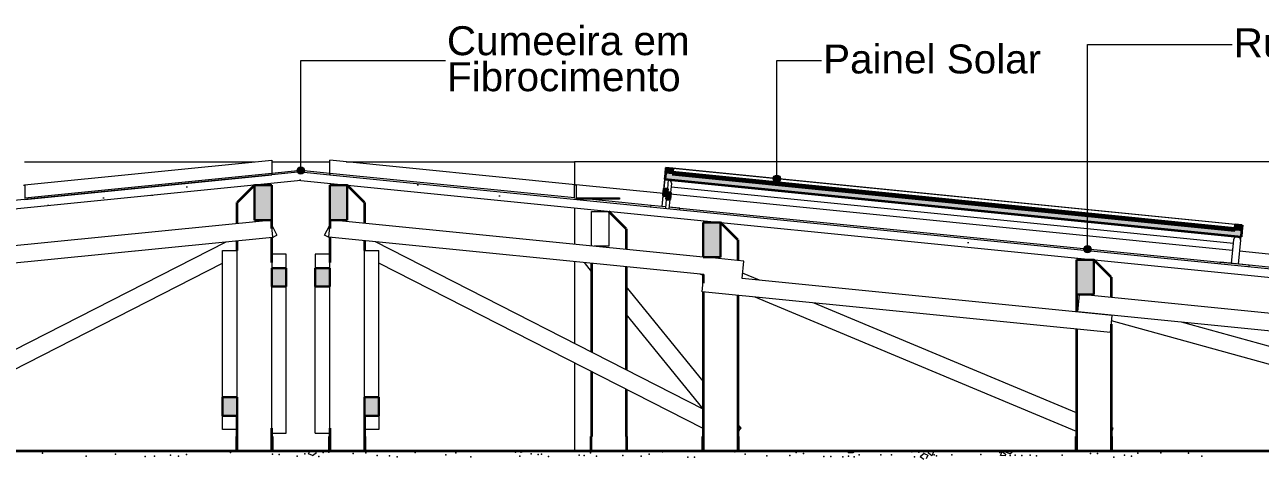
# Model space of a CAD drawing. Header units: metres. Extents: x -77 to 97, y 0 to 6.
# Drawn here: x 39.14 to 43.408, y 3.471 to 4.966 of the extents above; entities that cross this region are included whole.
import ezdxf

# ---------------------------------------------------------------- set-up
doc = ezdxf.new("R2010")
doc.units = ezdxf.units.M
doc.header["$MEASUREMENT"] = 0
doc.linetypes.add('broken', pattern=[2.46944, 1.41111, -1.05833])
for name, color, linetype in [('COTAS CORTE', 7, 'Continuous'), ('LAJES.EST', 7, 'Continuous'), ('NOTAS-LAYOUT.EXEC', 7, 'Continuous'), ('S-BEAM-____-OTLN.IFC Model', 7, 'Continuous')]:
    doc.layers.add(name, color=color, linetype=linetype)
for name, color, linetype, lineweight, true_color in [('COTAS CORTE_Caneta_No__25', 7, 'Continuous', 13, 0x982312), ('ESTRUTURA-COB.EST_Caneta_No__16', 7, 'Continuous', 0, 0xc9c9c9), ('ESTRUTURA-COB.EST_Caneta_No__254', 7, 'Continuous', 0, 0xd1c9ad), ('ESTRUTURA-COB.EST_Caneta_No__97', 7, 'Continuous', 5, 0x6b6b6b), ('PAREDE CONSTRUIR_Caneta_No__16', 7, 'Continuous', 0, 0xc9c9c9), ('S-BEAM-____-OTLN.IFC Model_Caneta_No__13', 7, 'Continuous', 0, 0xaaaaaa), ('S-BEAM-____-OTLN.IFC Model_Caneta_No__16', 7, 'Continuous', 0, 0xc9c9c9)]:
    doc.layers.add(name, color=color, linetype=linetype, lineweight=lineweight, true_color=true_color)
for name, color, linetype, lineweight in [('ESTRUTURA-COB.EST_Caneta_No__241', 7, 'Continuous', 13), ('ESTRUTURA-COB.EST_Caneta_No__98', 7, 'Continuous', 0), ('LAJES.EST_Caneta_No__1', 7, 'Continuous', 35), ('LAJES.EST_Caneta_No__241', 7, 'Continuous', 13), ('LAJES.EST_Caneta_No__96', 252, 'Continuous', 0), ('NOTAS-LAYOUT.EXEC_Caneta_No__241', 7, 'Continuous', 13), ('NOTAS-LAYOUT.EXEC_Caneta_No__5', 7, 'Continuous', 15), ('S-BEAM-____-OTLN.IFC Model_Caneta_No__1', 7, 'Continuous', 35), ('S-BEAM-____-OTLN.IFC Model_Caneta_No__2', 7, 'Continuous', 30)]:
    doc.layers.add(name, color=color, linetype=linetype, lineweight=lineweight)
doc.styles.add('ESTILO_GERADO_1', font='arial.ttf')
doc.dimstyles.new('ESTILO_GERADO__10', dxfattribs={"dimtxt": 0.1, "dimasz": 0.0475, "dimexe": 0.18, "dimexo": 0.624631, "dimgap": 0, "dimtad": 1, "dimzin": 0, "dimdsep": 46, "dimtxsty": 'ESTILO_GERADO_1', "dimblk": 'ARROWHEAD_11', "dimblk1": 'ARROWHEAD_11', "dimblk2": 'ARROWHEAD_11', "dimcen": 0.09, "dimclrd": 256, "dimclre": 256, "dimclrt": 256, "dimadec": 0, "dimazin": 0, "dimtfac": 1, "dimtdec": 4, "dimtmove": 0, "dimatfit": 3, "dimfxl": 0, "dimtolj": 1, "dimtzin": 0, "dimarcsym": 0})
pattern_1 = [(50, (77.5431, -0.208), (-0.546554, 0.0478173), [0.05715, -0.62865]), (355, (77.5431, -0.208), (-0.10573, 0.5731705), [0.04572, -0.502922]), (100.4514, (77.58866, -0.212), (0.440824, 0.525353), [0.04857, -0.534271]), (46.1842, (77.5431, -0.0556), (-0.813237, 0.126127), [0.085725, -0.942975]), (96.6356, (77.6109, -0.0661), (0.712212, 0.742278), [0.072855, -0.801407]), (351.1842, (77.5431, -0.0556), (0.712212, 0.742278), [0.06858, -0.75438]), (21, (77.6193, -0.0937), (-0.454843, 0.3067956), [0.05715, -0.62865]), (326, (77.6193, -0.0937), (0.185406, 0.552564), [0.04572, -0.50292]), (71.4514, (77.6572, -0.11926), (0.640249, 0.245768), [0.04857, -0.53427]), (37.5, (77.54311, -0.208), (0.0092658, 0.2536651), [0, -0.496824, 0, -0.51054, 0, -0.504825]), (7.5, (77.5431, -0.208), (0.200459, 0.3005417), [0, -0.291084, 0, -0.485394, 0, -0.192405]), (327.5, (77.37319, -0.208), (-0.4067718, 0.0171862), [0, -0.1905, 0, -0.59436, 0, -0.78867]), (317.5, (77.297, -0.208), (0.4443875, 0.0762795), [0, -0.24765, 0, -0.394716, 0, -0.56007])]

# ---------------------------------------------------------------- blocks, each defined once
blk = doc.blocks.new('*X90', base_point=(77.5431, -0.208))
at = {"layer": 'LAJES.EST_Caneta_No__241', "color": 7, "linetype": 'Continuous', "lineweight": 13}
for p, q in [((40.1204, 3.4836), (40.1245, 3.492)), ((40.1338, 3.4772), (40.1204, 3.4836)), ((40.1338, 3.4772), (40.1474, 3.4883)), ((40.1428, 3.492), (40.1474, 3.4883)), ((40.8539, 3.4883), (40.8493, 3.492)), ((40.8621, 3.4904), (40.8539, 3.4883)), ((40.8629, 3.492), (40.8621, 3.4904)), ((41.9855, 3.492), (41.9842, 3.4865)), ((42.0003, 3.4862), (41.9842, 3.4865)), ((42.005, 3.492), (42.0003, 3.4862)), ((42.2463, 3.4846), (42.2327, 3.4734)), ((42.2454, 3.4634), (42.2327, 3.4734)), ((42.2463, 3.4846), (42.2597, 3.4782)), ((42.2597, 3.4782), (42.2535, 3.4655)), ((42.2616, 3.4858), (42.2629, 3.4911)), ((42.2732, 3.4763), (42.2616, 3.4858)), ((42.2629, 3.4911), (42.2788, 3.4903)), ((42.2788, 3.4903), (42.2732, 3.4763)), ((42.5099, 3.4772), (42.5156, 3.4913)), ((42.5258, 3.4765), (42.5099, 3.4772)), ((42.5156, 3.4913), (42.5272, 3.4817)), ((42.5272, 3.4817), (42.5258, 3.4765)), ((42.529, 3.4893), (42.5303, 3.492)), ((42.5424, 3.483), (42.529, 3.4893)), ((42.5424, 3.483), (42.5535, 3.492))]:
    blk.add_line(p, q, dxfattribs=at)
for p in [(39.1477, 3.4911), (39.2017, 3.4855), (39.3523, 3.4754), (39.3904, 3.4914), (39.4532, 3.4823), (39.5561, 3.4735), (39.5882, 3.4756), (39.644, 3.4783), (39.6709, 3.4754), (39.6985, 3.4807), (39.8507, 3.4882), (39.9957, 3.4815), (40.0192, 3.4814), (40.0812, 3.4757), (40.1073, 3.4828), (40.1556, 3.4736), (40.1705, 3.4873), (40.1905, 3.4885), (40.2395, 3.4913), (40.2741, 3.4846), (40.3185, 3.4863), (40.3569, 3.4774), (40.3993, 3.4767), (40.4269, 3.473), (40.464, 3.4912), (40.4887, 3.4878), (40.53, 3.4913), (40.5949, 3.4803), (40.6293, 3.4868), (40.6802, 3.4724), (40.835, 3.4891), (40.8501, 3.4753), (40.8891, 3.4827), (40.9133, 3.4813), (40.9248, 3.4822), (40.9492, 3.4741), (41.0546, 3.4791), (41.0726, 3.4771), (41.0942, 3.4861), (41.1146, 3.4747), (41.2055, 3.4772), (41.2688, 3.4757), (41.2971, 3.4817), (41.343, 3.4903), (41.4299, 3.4714), (41.4537, 3.4715), (41.5931, 3.4899), (41.6288, 3.4821), (41.7036, 3.4761), (41.7828, 3.4775), (41.805, 3.4879), (41.8293, 3.4841), (41.8655, 3.4917), (41.9004, 3.4736), (41.9246, 3.4738), (41.9651, 3.4734), (41.9847, 3.4753), (42.0051, 3.4734), (42.0226, 3.4803), (42.0973, 3.4793), (42.1332, 3.4802), (42.2044, 3.49), (42.2134, 3.4724), (42.2276, 3.4893), (42.2452, 3.4906), (42.2807, 3.4803), (42.2888, 3.4763), (42.3422, 3.4794), (42.4427, 3.481), (42.4999, 3.4912), (42.5081, 3.4873), (42.5435, 3.477), (42.5611, 3.4783), (42.5844, 3.4776), (42.6129, 3.4782), (42.6342, 3.476), (42.7235, 3.4782), (42.8216, 3.4847), (42.8458, 3.4848), (42.902, 3.4713), (42.9382, 3.4789), (42.9625, 3.4751), (42.9847, 3.4855), (43.0639, 3.4869), (43.1599, 3.4854), (43.2051, 3.4754)]:
    blk.add_point(p, dxfattribs=at)
blk = doc.blocks.new('*D107', base_point=(77.5431, -0.208))
at = {"layer": 'COTAS CORTE_Caneta_No__25', "linetype": 'Continuous', "lineweight": 13, "true_color": 0x982312}
for points in [[(45.0939, 3.492), (45.0949, 3.4872), (45.0976, 3.4832), (45.1016, 3.4805), (45.1064, 3.4795), (45.1112, 3.4805), (45.1153, 3.4832), (45.118, 3.4872), (45.1189, 3.492), (45.118, 3.4968), (45.1153, 3.5008), (45.1112, 3.5036), (45.1064, 3.5045), (45.1016, 3.5036), (45.0976, 3.5008), (45.0949, 3.4968)], [(45.0939, 3.342), (45.0949, 3.3372), (45.0976, 3.3332), (45.1016, 3.3305), (45.1064, 3.3295), (45.1112, 3.3305), (45.1153, 3.3332), (45.118, 3.3372), (45.1189, 3.342), (45.118, 3.3468), (45.1153, 3.3508), (45.1112, 3.3536), (45.1064, 3.3545), (45.1016, 3.3536), (45.0976, 3.3508), (45.0949, 3.3468)]]:
    blk.add_hatch(color=24, dxfattribs=at).paths.add_polyline_path(points)
at = {"layer": 'COTAS CORTE_Caneta_No__25', "color": 24, "linetype": 'Continuous', "lineweight": 13, "true_color": 0x982312}
for p, q in [((45.0939, 3.492), (44.4818, 3.492)), ((45.1064, 3.3545), (45.1064, 3.4795)), ((45.1533, 3.492), (45.1189, 3.492)), ((45.0939, 3.342), (44.4818, 3.342)), ((45.1533, 3.342), (45.1189, 3.342))]:
    blk.add_line(p, q, dxfattribs=at)
for centre in [(45.1064, 3.492), (45.1064, 3.342)]:
    blk.add_circle(centre, 0.0125, dxfattribs=at)
blk = doc.blocks.new('ARROWHEAD_11')
at = {"color": 0, "linetype": 'Continuous', "lineweight": 0}
blk.add_line((0, 0), (-1, 0), dxfattribs=at)
at = {"color": 0, "linetype": 'Continuous', "lineweight": 0, "const_width": 0.25, "flags": 128}
blk.add_lwpolyline([(-0.125, 0, 1), (0.125, 0, 1)], format="xyb", close=True, dxfattribs=at)
blk = doc.blocks.new('*D108', base_point=(77.5431, -0.208))
at = {"layer": 'COTAS CORTE_Caneta_No__25', "linetype": 'Continuous', "lineweight": 13, "true_color": 0x982312}
for points in [[(45.0939, 4.492), (45.0949, 4.4872), (45.0976, 4.4832), (45.1016, 4.4805), (45.1064, 4.4795), (45.1112, 4.4805), (45.1153, 4.4832), (45.118, 4.4872), (45.1189, 4.492), (45.118, 4.4968), (45.1153, 4.5008), (45.1112, 4.5036), (45.1064, 4.5045), (45.1016, 4.5036), (45.0976, 4.5008), (45.0949, 4.4968)], [(45.0939, 3.492), (45.0949, 3.4872), (45.0976, 3.4832), (45.1016, 3.4805), (45.1064, 3.4795), (45.1112, 3.4805), (45.1153, 3.4832), (45.118, 3.4872), (45.1189, 3.492), (45.118, 3.4968), (45.1153, 3.5008), (45.1112, 3.5036), (45.1064, 3.5045), (45.1016, 3.5036), (45.0976, 3.5008), (45.0949, 3.4968)]]:
    blk.add_hatch(color=24, dxfattribs=at).paths.add_polyline_path(points)
at = {"layer": 'COTAS CORTE_Caneta_No__25', "color": 24, "linetype": 'Continuous', "lineweight": 13, "true_color": 0x982312}
for p, q in [((45.0939, 4.492), (44.4818, 4.492)), ((45.1064, 4.5045), (45.1064, 4.517)), ((45.1533, 4.492), (45.1189, 4.492)), ((45.1064, 3.5045), (45.1064, 4.4795)), ((45.0939, 3.492), (44.4818, 3.492)), ((45.1533, 3.492), (45.1189, 3.492))]:
    blk.add_line(p, q, dxfattribs=at)
for centre in [(45.1064, 4.492), (45.1064, 3.492)]:
    blk.add_circle(centre, 0.0125, dxfattribs=at)
at = {"layer": 'COTAS CORTE_Caneta_No__25', "color": 24, "lineweight": 13, "true_color": 0x982312, "char_height": 0.1, "attachment_point": 7, "rotation": 90, "style": 'ESTILO_GERADO_1'}
for s, insert in [('\\A1;{\\pql;\\fArial|b0|i0|c0|p0;\\W1.000000;1,00}', (45.0864, 3.992)), ('\\A1;{\\pql;\\fArial|b0|i0|c0|p0;\\W1.000000;0,15}', (45.0864, 3.5045))]:
    blk.add_mtext(s, dxfattribs=dict(at, insert=insert))
blk = doc.blocks.new('Rótulo_33_3', base_point=(40.0932, 4.4625))
at = {"layer": 'NOTAS-LAYOUT.EXEC', "linetype": 'Continuous', "lineweight": 0, "true_color": 0x000000}
blk.add_hatch(color=18, dxfattribs=at).paths.add_polyline_path([(40.0807, 4.4625), (40.0816, 4.4577), (40.0843, 4.4536), (40.0884, 4.4509), (40.0932, 4.45), (40.098, 4.4509), (40.102, 4.4536), (40.1047, 4.4577), (40.1057, 4.4625), (40.1047, 4.4673), (40.102, 4.4713), (40.098, 4.474), (40.0932, 4.475), (40.0884, 4.474), (40.0843, 4.4713), (40.0816, 4.4673)])
at = {"layer": 'NOTAS-LAYOUT.EXEC_Caneta_No__241', "color": 7, "linetype": 'broken', "lineweight": 13}
for p, q in [((40.0932, 4.475), (40.0932, 4.8423)), ((40.0932, 4.8423), (40.5932, 4.8423))]:
    blk.add_line(p, q, dxfattribs=at)
at = {"layer": 'NOTAS-LAYOUT.EXEC_Caneta_No__5', "color": 7, "linetype": 'Continuous', "lineweight": 15}
blk.add_circle((40.0932, 4.4625), 0.0125, dxfattribs=at)
at = {"layer": 'NOTAS-LAYOUT.EXEC_Caneta_No__241', "color": 7, "lineweight": 13, "insert": (40.5982, 4.9609), "char_height": 0.1, "width": 1.5, "attachment_point": 1, "line_spacing_factor": 0.746701, "style": 'ESTILO_GERADO_1'}
blk.add_mtext('\\A1;{\\pql;\\pt0,241;\\fArial|b0|i0|c0|p0;\\W1.000000;Cumeeira em Fibrocimento\\fArial|b0|i0|c0|p0;\\W1.000000;\\A1{\\H.66x;\\S^  ;}\\fArial|b0|i0|c0|p0;\\W1.000000;\\fArial|b0|i0|c0|p0;\\W1.000000;\\A1{\\H.66x;\\S^  ;}\\fArial|b0|i0|c0|p0;\\W1.000000;\\fArial|b0|i0|c0|p0;\\W1.000000;\\fArial|b0|i0|c0|p0;\\W1.000000;\\fArial|b0|i0|c0|p0;\\W1.000000;\\fArial|b0|i0|c0|p0;\\W1.000000;\\fArial|b0|i0|c0|p0;\\W1.000000;\\fArial|b0|i0|c0|p0;\\W1.000000;\\A1{\\H.66x;\\S^  ;}\\fArial|b0|i0|c0|p0;\\W1.000000;\\fArial|b0|i0|c0|p0;\\W1.000000;\\A1{\\H.66x;\\S^  ;}\\fArial|b0|i0|c0|p0;\\W1.000000;\\fArial|b0|i0|c0|p0;\\W1.000000;\\fArial|b0|i0|c0|p0;\\W1.000000;\\fArial|b0|i0|c0|p0;\\W1.000000;\\fArial|b0|i0|c0|p0;\\W1.000000;\\fArial|b0|i0|c0|p0;\\W1.000000;\\fArial|b0|i0|c0|p0;\\W1.000000;\\A1{\\H.66x;\\S^  ;}\\fArial|b0|i0|c0|p0;\\W1.000000;\\fArial|b0|i0|c0|p0;\\W1.000000;\\A1{\\H.66x;\\S^  ;}\\fArial|b0|i0|c0|p0;\\W1.000000;\\fArial|b0|i0|c0|p0;\\W1.000000;\\fArial|b0|i0|c0|p0;\\W1.000000;\\fArial|b0|i0|c0|p0;\\W1.000000;\\fArial|b0|i0|c0|p0;\\W1.000000;\\fArial|b0|i0|c0|p0;\\W1.000000;\\fArial|b0|i0|c0|p0;\\W1.000000;\\A1{\\H.66x;\\S^  ;}\\fArial|b0|i0|c0|p0;\\W1.000000;\\fArial|b0|i0|c0|p0;\\W1.000000;\\A1{\\H.66x;\\S^  ;}\\fArial|b0|i0|c0|p0;\\W1.000000;\\fArial|b0|i0|c0|p0;\\W1.000000;\\fArial|b0|i0|c0|p0;\\W1.000000;\\fArial|b0|i0|c0|p0;\\W1.000000;\\fArial|b0|i0|c0|p0;\\W1.000000;\\fArial|b0|i0|c0|p0;\\W1.000000;\\fArial|b0|i0|c0|p0;\\W1.000000;\\A1{\\H.66x;\\S^  ;}\\fArial|b0|i0|c0|p0;\\W1.000000;\\fArial|b0|i0|c0|p0;\\W1.000000;\\A1{\\H.66x;\\S^  ;}\\fArial|b0|i0|c0|p0;\\W1.000000;\\fArial|b0|i0|c0|p0;\\W1.000000;\\fArial|b0|i0|c0|p0;\\W1.000000;\\fArial|b0|i0|c0|p0;\\W1.000000;\\fArial|b0|i0|c0|p0;\\W1.000000;\\fArial|b0|i0|c0|p0;\\W1.000000;\\fArial|b0|i0|c0|p0;\\W1.000000;\\A1{\\H.66x;\\S^  ;}\\fArial|b0|i0|c0|p0;\\W1.000000;}', dxfattribs=at)
blk = doc.blocks.new('Rótulo_35_3', base_point=(42.8107, 4.1907))
at = {"layer": 'NOTAS-LAYOUT.EXEC', "linetype": 'Continuous', "lineweight": 0, "true_color": 0x000000}
blk.add_hatch(color=18, dxfattribs=at).paths.add_polyline_path([(42.7982, 4.1907), (42.7992, 4.1859), (42.8019, 4.1819), (42.8059, 4.1792), (42.8107, 4.1782), (42.8155, 4.1792), (42.8196, 4.1819), (42.8223, 4.1859), (42.8232, 4.1907), (42.8223, 4.1955), (42.8196, 4.1996), (42.8155, 4.2023), (42.8107, 4.2032), (42.8059, 4.2023), (42.8019, 4.1996), (42.7992, 4.1955)])
at = {"layer": 'NOTAS-LAYOUT.EXEC_Caneta_No__241', "color": 7, "linetype": 'broken', "lineweight": 13}
for p, q in [((42.8107, 4.2032), (42.8107, 4.8978)), ((42.8107, 4.8978), (43.3107, 4.8978))]:
    blk.add_line(p, q, dxfattribs=at)
at = {"layer": 'NOTAS-LAYOUT.EXEC_Caneta_No__5', "color": 7, "linetype": 'Continuous', "lineweight": 15}
blk.add_circle((42.8107, 4.1907), 0.0125, dxfattribs=at)
at = {"layer": 'NOTAS-LAYOUT.EXEC_Caneta_No__241', "color": 7, "lineweight": 13, "insert": (43.3157, 4.9536), "char_height": 0.1, "attachment_point": 1, "style": 'ESTILO_GERADO_1'}
blk.add_mtext('\\A1;{\\pql;\\pt0,241;\\fArial|b0|i0|c0|p0;\\W1.000000;Rufo \\fArial|b0|i0|c0|p0;\\W1.000000;\\A1{\\H.66x;\\S^  ;}\\fArial|b0|i0|c0|p0;\\W1.000000;\\fArial|b0|i0|c0|p0;\\W1.000000;\\A1{\\H.66x;\\S^  ;}\\fArial|b0|i0|c0|p0;\\W1.000000;\\fArial|b0|i0|c0|p0;\\W1.000000;\\fArial|b0|i0|c0|p0;\\W1.000000;\\fArial|b0|i0|c0|p0;\\W1.000000;\\fArial|b0|i0|c0|p0;\\W1.000000;\\fArial|b0|i0|c0|p0;\\W1.000000;\\fArial|b0|i0|c0|p0;\\W1.000000;\\A1{\\H.66x;\\S^  ;}\\fArial|b0|i0|c0|p0;\\W1.000000;\\fArial|b0|i0|c0|p0;\\W1.000000;\\A1{\\H.66x;\\S^  ;}\\fArial|b0|i0|c0|p0;\\W1.000000;\\fArial|b0|i0|c0|p0;\\W1.000000;\\fArial|b0|i0|c0|p0;\\W1.000000;\\fArial|b0|i0|c0|p0;\\W1.000000;\\fArial|b0|i0|c0|p0;\\W1.000000;\\fArial|b0|i0|c0|p0;\\W1.000000;\\fArial|b0|i0|c0|p0;\\W1.000000;\\A1{\\H.66x;\\S^  ;}\\fArial|b0|i0|c0|p0;\\W1.000000;\\fArial|b0|i0|c0|p0;\\W1.000000;\\A1{\\H.66x;\\S^  ;}\\fArial|b0|i0|c0|p0;\\W1.000000;\\fArial|b0|i0|c0|p0;\\W1.000000;\\fArial|b0|i0|c0|p0;\\W1.000000;\\fArial|b0|i0|c0|p0;\\W1.000000;\\fArial|b0|i0|c0|p0;\\W1.000000;\\fArial|b0|i0|c0|p0;\\W1.000000;\\fArial|b0|i0|c0|p0;\\W1.000000;\\A1{\\H.66x;\\S^  ;}\\fArial|b0|i0|c0|p0;\\W1.000000;\\fArial|b0|i0|c0|p0;\\W1.000000;\\A1{\\H.66x;\\S^  ;}\\fArial|b0|i0|c0|p0;\\W1.000000;\\fArial|b0|i0|c0|p0;\\W1.000000;\\fArial|b0|i0|c0|p0;\\W1.000000;\\fArial|b0|i0|c0|p0;\\W1.000000;\\fArial|b0|i0|c0|p0;\\W1.000000;\\fArial|b0|i0|c0|p0;\\W1.000000;\\fArial|b0|i0|c0|p0;\\W1.000000;\\A1{\\H.66x;\\S^  ;}\\fArial|b0|i0|c0|p0;\\W1.000000;\\fArial|b0|i0|c0|p0;\\W1.000000;\\A1{\\H.66x;\\S^  ;}\\fArial|b0|i0|c0|p0;\\W1.000000;\\fArial|b0|i0|c0|p0;\\W1.000000;\\fArial|b0|i0|c0|p0;\\W1.000000;\\fArial|b0|i0|c0|p0;\\W1.000000;\\fArial|b0|i0|c0|p0;\\W1.000000;\\fArial|b0|i0|c0|p0;\\W1.000000;\\fArial|b0|i0|c0|p0;\\W1.000000;\\A1{\\H.66x;\\S^  ;}\\fArial|b0|i0|c0|p0;\\W1.000000;}', dxfattribs=at)
blk = doc.blocks.new('Rótulo_36_3', base_point=(41.7375, 4.434))
at = {"layer": 'NOTAS-LAYOUT.EXEC', "linetype": 'Continuous', "lineweight": 0, "true_color": 0x000000}
blk.add_hatch(color=18, dxfattribs=at).paths.add_polyline_path([(41.725, 4.434), (41.7259, 4.4293), (41.7287, 4.4252), (41.7327, 4.4225), (41.7375, 4.4215), (41.7423, 4.4225), (41.7463, 4.4252), (41.749, 4.4293), (41.75, 4.434), (41.749, 4.4388), (41.7463, 4.4429), (41.7423, 4.4456), (41.7375, 4.4465), (41.7327, 4.4456), (41.7287, 4.4429), (41.7259, 4.4388)])
at = {"layer": 'NOTAS-LAYOUT.EXEC_Caneta_No__241', "color": 7, "linetype": 'broken', "lineweight": 13}
for p, q in [((41.7375, 4.4465), (41.7375, 4.842)), ((41.7375, 4.842), (41.8925, 4.842))]:
    blk.add_line(p, q, dxfattribs=at)
at = {"layer": 'NOTAS-LAYOUT.EXEC_Caneta_No__5', "color": 7, "linetype": 'Continuous', "lineweight": 15}
blk.add_circle((41.7375, 4.434), 0.0125, dxfattribs=at)
at = {"layer": 'NOTAS-LAYOUT.EXEC_Caneta_No__241', "color": 7, "lineweight": 13, "insert": (41.8975, 4.8978), "char_height": 0.1, "attachment_point": 1, "style": 'ESTILO_GERADO_1'}
blk.add_mtext('\\A1;{\\pql;\\pt0,241;\\fArial|b0|i0|c0|p0;\\W1.000000;Painel Solar\\fArial|b0|i0|c0|p0;\\W1.000000;\\A1{\\H.66x;\\S^  ;}\\fArial|b0|i0|c0|p0;\\W1.000000;\\fArial|b0|i0|c0|p0;\\W1.000000;\\A1{\\H.66x;\\S^  ;}\\fArial|b0|i0|c0|p0;\\W1.000000;\\fArial|b0|i0|c0|p0;\\W1.000000;\\fArial|b0|i0|c0|p0;\\W1.000000;\\fArial|b0|i0|c0|p0;\\W1.000000;\\fArial|b0|i0|c0|p0;\\W1.000000;\\fArial|b0|i0|c0|p0;\\W1.000000;\\fArial|b0|i0|c0|p0;\\W1.000000;\\A1{\\H.66x;\\S^  ;}\\fArial|b0|i0|c0|p0;\\W1.000000;\\fArial|b0|i0|c0|p0;\\W1.000000;\\A1{\\H.66x;\\S^  ;}\\fArial|b0|i0|c0|p0;\\W1.000000;\\fArial|b0|i0|c0|p0;\\W1.000000;\\fArial|b0|i0|c0|p0;\\W1.000000;\\fArial|b0|i0|c0|p0;\\W1.000000;\\fArial|b0|i0|c0|p0;\\W1.000000;\\fArial|b0|i0|c0|p0;\\W1.000000;\\fArial|b0|i0|c0|p0;\\W1.000000;\\A1{\\H.66x;\\S^  ;}\\fArial|b0|i0|c0|p0;\\W1.000000;\\fArial|b0|i0|c0|p0;\\W1.000000;\\A1{\\H.66x;\\S^  ;}\\fArial|b0|i0|c0|p0;\\W1.000000;\\fArial|b0|i0|c0|p0;\\W1.000000;\\fArial|b0|i0|c0|p0;\\W1.000000;\\fArial|b0|i0|c0|p0;\\W1.000000;\\fArial|b0|i0|c0|p0;\\W1.000000;\\fArial|b0|i0|c0|p0;\\W1.000000;\\fArial|b0|i0|c0|p0;\\W1.000000;\\A1{\\H.66x;\\S^  ;}\\fArial|b0|i0|c0|p0;\\W1.000000;\\fArial|b0|i0|c0|p0;\\W1.000000;\\A1{\\H.66x;\\S^  ;}\\fArial|b0|i0|c0|p0;\\W1.000000;\\fArial|b0|i0|c0|p0;\\W1.000000;\\fArial|b0|i0|c0|p0;\\W1.000000;\\fArial|b0|i0|c0|p0;\\W1.000000;\\fArial|b0|i0|c0|p0;\\W1.000000;\\fArial|b0|i0|c0|p0;\\W1.000000;\\fArial|b0|i0|c0|p0;\\W1.000000;\\A1{\\H.66x;\\S^  ;}\\fArial|b0|i0|c0|p0;\\W1.000000;\\fArial|b0|i0|c0|p0;\\W1.000000;\\A1{\\H.66x;\\S^  ;}\\fArial|b0|i0|c0|p0;\\W1.000000;\\fArial|b0|i0|c0|p0;\\W1.000000;\\fArial|b0|i0|c0|p0;\\W1.000000;\\fArial|b0|i0|c0|p0;\\W1.000000;\\fArial|b0|i0|c0|p0;\\W1.000000;\\fArial|b0|i0|c0|p0;\\W1.000000;\\fArial|b0|i0|c0|p0;\\W1.000000;\\A1{\\H.66x;\\S^  ;}\\fArial|b0|i0|c0|p0;\\W1.000000;}', dxfattribs=at)

msp = doc.modelspace()

# ---------------------------------------------------------------- hatches: boundary and pattern name
at = {"layer": 'ESTRUTURA-COB.EST_Caneta_No__254', "linetype": 'Continuous', "lineweight": 0, "true_color": 0xd1c9ad}
h = msp.add_hatch(dxfattribs=at)
h.set_pattern_fill('Haie_OD_0003', color=9, style=0, pattern_type=2)
h.set_pattern_definition([(45, (77.54311, 0.292), (-0.159099, 0.159099), [0, -0.15, 0, -0.225]), (110, (78.04311, 0.292), (0.2114308, 0.0769545), [0, -0.11, 0, -0.19])])
h.paths.add_polyline_path([(39.9932, 4.4525), (39.9932, 4.4475), (40.0932, 4.4575), (40.1932, 4.4475), (40.1932, 4.4525), (40.0932, 4.4625)])
at = {"layer": 'ESTRUTURA-COB.EST_Caneta_No__97', "linetype": 'Continuous', "lineweight": 5, "true_color": 0x6b6b6b}
h = msp.add_hatch(dxfattribs=at)
h.set_pattern_fill('AR_CONC_0003', color=251, style=0, pattern_type=2)
h.set_pattern_definition(pattern_1)
h.paths.add_polyline_path([(35.7429, 4.0224), (35.7429, 3.9923), (40.0932, 4.4273), (40.0932, 4.4575)])
h = msp.add_hatch(dxfattribs=at)
h.set_pattern_fill('AR_CONC_0003', color=251, style=0, pattern_type=2)
h.set_pattern_definition(pattern_1)
h.paths.add_polyline_path([(40.0932, 4.4273), (44.4434, 3.9923), (44.4434, 4.0224), (40.0932, 4.4575)])
at = {"layer": 'LAJES.EST', "linetype": 'Continuous', "lineweight": 0, "true_color": 0x000000}
for points in [[(41.3528, 4.4521), (41.3508, 4.4322), (43.3409, 4.2332), (43.3429, 4.2531)], [(41.3528, 4.4521), (41.3767, 4.4497), (41.3786, 4.4696), (41.3548, 4.472)], [(41.3774, 4.4572), (41.3769, 4.4522), (43.3192, 4.258), (43.3197, 4.2629)], [(41.3595, 4.3988), (41.3476, 4.4), (41.3452, 4.376), (41.3571, 4.3748)], [(41.3703, 4.3865), (41.3584, 4.3877), (41.356, 4.3637), (41.3679, 4.3625)], [(43.3429, 4.2531), (43.3448, 4.273), (43.321, 4.2754), (43.319, 4.2555)]]:
    msp.add_hatch(color=18, dxfattribs=at).paths.add_polyline_path(points)
at = {"layer": 'S-BEAM-____-OTLN.IFC Model', "linetype": 'Continuous', "lineweight": 0, "true_color": 0x000000}
for points in [[(39.9932, 4.2913), (39.9932, 4.4113), (39.9332, 4.4113), (39.9332, 4.2913)], [(40.2532, 4.2913), (40.2532, 4.4113), (40.1932, 4.4113), (40.1932, 4.2913)], [(41.483, 4.1623), (41.543, 4.1623), (41.543, 4.2823), (41.483, 4.2823)], [(42.7727, 4.0334), (42.8327, 4.0334), (42.8327, 4.1534), (42.7727, 4.1534)], [(40.0432, 4.0617), (40.0432, 4.1252), (39.9932, 4.1252), (39.9932, 4.0617)], [(40.1932, 4.0617), (40.1932, 4.1252), (40.1432, 4.1252), (40.1432, 4.0617)], [(39.8232, 3.6151), (39.8732, 3.6151), (39.8732, 3.6787), (39.8232, 3.6787)], [(40.3132, 3.6151), (40.3632, 3.6151), (40.3632, 3.6787), (40.3132, 3.6787)]]:
    msp.add_hatch(color=18, dxfattribs=at).paths.add_polyline_path(points)

# ---------------------------------------------------------------- linework, layer by layer
at = {"layer": 'ESTRUTURA-COB.EST_Caneta_No__16', "color": 9, "linetype": 'Continuous', "lineweight": 0, "true_color": 0xc9c9c9}
for p, q in [((39.1394, 4.4126), (39.9932, 4.4979)), ((39.9932, 4.4979), (39.9932, 4.4527)), ((40.1932, 4.4525), (40.1932, 4.4977)), ((41.0419, 4.4128), (40.1932, 4.4977)), ((39.1404, 4.3674), (39.9932, 4.4527)), ((39.1404, 4.3624), (39.9932, 4.4477)), ((39.9932, 4.4527), (39.9932, 4.4525)), ((41.0394, 4.3679), (40.1932, 4.4525)), ((40.1932, 4.4475), (40.1932, 4.4525)), ((39.1354, 4.4121), (39.1404, 4.4121)), ((39.1404, 4.4121), (39.1404, 4.3674)), ((41.0394, 4.4128), (41.0444, 4.4128)), ((41.0394, 4.3679), (41.0394, 4.4128)), ((41.0444, 4.4128), (41.0444, 4.3678)), ((41.3458, 4.3824), (41.0444, 4.4126)), ((39.1404, 4.3624), (39.1404, 4.3622)), ((41.1944, 4.3628), (41.0394, 4.3628)), ((41.0444, 4.3678), (41.1944, 4.3678)), ((41.3035, 4.3415), (41.0896, 4.3628)), ((41.1944, 4.3678), (41.1944, 4.3628)), ((43.312, 4.1858), (41.3697, 4.3801)), ((43.2697, 4.1448), (41.403, 4.3315)), ((44.4434, 4.0727), (43.3359, 4.1834)), ((44.4434, 4.0275), (43.3692, 4.1349))]:
    msp.add_line(p, q, dxfattribs=at)
at = {"layer": 'ESTRUTURA-COB.EST_Caneta_No__241', "color": 7, "linetype": 'Continuous', "lineweight": 13}
for p, q in [((39.9932, 4.4475), (35.7429, 4.0224)), ((40.0932, 4.4575), (39.9932, 4.4475)), ((40.0932, 4.4575), (40.1932, 4.4475)), ((40.1932, 4.4475), (44.4434, 4.0224)), ((40.0932, 4.4273), (35.7429, 3.9923)), ((40.0932, 4.4273), (44.4434, 3.9923))]:
    msp.add_line(p, q, dxfattribs=at)
at = {"layer": 'ESTRUTURA-COB.EST_Caneta_No__98', "color": 7, "linetype": 'Continuous', "lineweight": 0}
for p, q in [((39.9932, 4.4525), (39.9932, 4.4475)), ((40.1932, 4.4525), (40.1932, 4.4475))]:
    msp.add_line(p, q, dxfattribs=at)
at = {"layer": 'ESTRUTURA-COB.EST_Caneta_No__98', "color": 7, "linetype": 'Continuous', "lineweight": 0, "flags": 128}
msp.add_lwpolyline([(40.1932, 4.4525), (40.0932, 4.4625), (39.9932, 4.4525)], dxfattribs=at)
at = {"layer": 'LAJES.EST_Caneta_No__1', "color": 7, "linetype": 'Continuous', "lineweight": 35}
for p, q in [((41.3548, 4.472), (41.3786, 4.4696)), ((41.3769, 4.4522), (41.3767, 4.4497)), ((41.3767, 4.4497), (43.319, 4.2555)), ((41.3768, 4.451), (43.3191, 4.2567)), ((41.3769, 4.4522), (43.3192, 4.258)), ((41.3786, 4.4696), (41.3774, 4.4572)), ((41.3774, 4.4572), (43.3197, 4.2629)), ((41.3476, 4.4), (41.3452, 4.376)), ((41.3476, 4.4), (41.3595, 4.3988)), ((41.3508, 4.4322), (43.3409, 4.2332)), ((41.3595, 4.3988), (41.3584, 4.3877)), ((41.3452, 4.376), (41.3571, 4.3748)), ((41.3571, 4.3748), (41.356, 4.3637)), ((41.356, 4.3637), (41.3679, 4.3625)), ((41.3584, 4.3877), (41.3703, 4.3865)), ((41.3703, 4.3865), (41.3679, 4.3625)), ((43.321, 4.2754), (43.3197, 4.2629)), ((43.321, 4.2754), (43.3448, 4.273)), ((43.3192, 4.258), (43.319, 4.2555)), ((44.7434, 3.492), (35.4429, 3.492))]:
    msp.add_line(p, q, dxfattribs=at)
at = {"layer": 'LAJES.EST_Caneta_No__1', "color": 7, "linetype": 'Continuous', "lineweight": 35, "flags": 128}
for points in [[(41.3548, 4.472), (41.3528, 4.4521), (41.3508, 4.4322)], [(43.3448, 4.273), (43.3429, 4.2531), (43.3409, 4.2332)]]:
    msp.add_lwpolyline(points, dxfattribs=at)
at = {"layer": 'LAJES.EST_Caneta_No__96', "color": 252, "linetype": 'Continuous', "lineweight": 0}
for p, q in [((41.3508, 4.4325), (41.3528, 4.4524)), ((41.3528, 4.4524), (41.3548, 4.4723)), ((43.3448, 4.2733), (41.3548, 4.4723)), ((43.321, 4.2754), (41.3786, 4.4696)), ((41.3413, 4.338), (41.3496, 4.4206)), ((41.3508, 4.4322), (41.3476, 4.4)), ((41.3496, 4.4206), (41.3508, 4.4325)), ((41.3496, 4.4206), (41.3496, 4.4207)), ((41.3627, 4.431), (41.3595, 4.3988)), ((41.3627, 4.431), (41.3708, 4.4267)), ((41.3735, 4.4179), (41.3703, 4.3865)), ((41.3708, 4.4267), (41.3735, 4.4179)), ((41.3723, 4.4059), (43.3146, 4.2117)), ((41.3414, 4.338), (41.3452, 4.376)), ((41.356, 4.3637), (41.3528, 4.3315)), ((41.3679, 4.3625), (41.3647, 4.3303)), ((41.303, 4.3368), (41.3035, 4.3418)), ((41.303, 4.3365), (41.3035, 4.3414)), ((41.3533, 4.3368), (41.3035, 4.3418)), ((41.3533, 4.3365), (41.3035, 4.3414)), ((41.403, 4.3318), (41.3652, 4.3356)), ((41.403, 4.3315), (41.3652, 4.3353)), ((41.4025, 4.3265), (41.403, 4.3315)), ((41.403, 4.3315), (41.403, 4.3318)), ((43.3448, 4.273), (43.3448, 4.2733)), ((43.3158, 4.2236), (43.3201, 4.2317)), ((43.3201, 4.2317), (43.3289, 4.2344)), ((43.3289, 4.2344), (43.337, 4.23)), ((43.337, 4.23), (43.3397, 4.2212)), ((43.3397, 4.2212), (43.3409, 4.2332)), ((43.3075, 4.1414), (43.3146, 4.2117)), ((43.3076, 4.1414), (43.3158, 4.2236)), ((43.3397, 4.2212), (43.3314, 4.139)), ((43.2692, 4.1402), (43.2697, 4.1452)), ((43.2692, 4.1399), (43.2697, 4.1448)), ((43.3692, 4.1352), (43.2697, 4.1452)), ((43.3692, 4.1349), (43.2697, 4.1448)), ((43.3687, 4.1299), (43.3692, 4.1349)), ((43.3692, 4.1349), (43.3692, 4.1352))]:
    msp.add_line(p, q, dxfattribs=at)
at = {"layer": 'PAREDE CONSTRUIR_Caneta_No__16', "color": 9, "linetype": 'Continuous', "lineweight": 0, "true_color": 0xc9c9c9}
for p, q in [((39.1394, 4.492), (39.1694, 4.492)), ((39.1694, 4.492), (39.9339, 4.492)), ((39.9932, 4.492), (40.1932, 4.492)), ((40.2502, 4.492), (41.0094, 4.492)), ((41.0094, 4.492), (41.0394, 4.492)), ((44.7434, 4.492), (41.0394, 4.492)), ((41.0394, 4.492), (41.0394, 4.4131)), ((39.1694, 4.3653), (39.1694, 4.3651)), ((41.0394, 4.3327), (41.0394, 4.2076)), ((41.0394, 4.1473), (41.0394, 3.8646)), ((41.0394, 3.7972), (41.0394, 3.492))]:
    msp.add_line(p, q, dxfattribs=at)
at = {"layer": 'S-BEAM-____-OTLN.IFC Model_Caneta_No__1', "color": 7, "linetype": 'Continuous', "lineweight": 35}
for p, q in [((39.9332, 4.4113), (39.8732, 4.3513)), ((40.3132, 4.3513), (40.2532, 4.4113)), ((39.8732, 4.2803), (39.8732, 4.3513)), ((40.3132, 4.3513), (40.3132, 4.2803)), ((41.2177, 4.2609), (41.1577, 4.3209)), ((39.9932, 4.2621), (39.9932, 4.2913)), ((40.1932, 4.2913), (40.1932, 4.2621)), ((41.603, 4.2223), (41.543, 4.2823)), ((39.9932, 4.1448), (39.9932, 4.232)), ((40.1932, 4.232), (40.1932, 4.1448)), ((41.2177, 4.2609), (41.2177, 4.1898)), ((39.8732, 4.1863), (39.8732, 4.22)), ((40.3132, 4.22), (40.3132, 4.1863)), ((41.603, 4.2223), (41.603, 4.1513)), ((41.0977, 4.1415), (41.0977, 3.8348)), ((42.8927, 4.0934), (42.8327, 4.1534)), ((41.2177, 4.1295), (41.2177, 3.7735)), ((41.483, 4.103), (41.483, 4.0728)), ((42.8927, 4.0934), (42.8927, 4.0231)), ((41.483, 4.0427), (41.483, 3.492)), ((41.603, 4.0307), (41.603, 3.492)), ((42.7727, 4.0334), (42.7727, 3.974)), ((42.8927, 3.9628), (42.8927, 3.962)), ((42.8927, 3.9319), (42.8927, 3.492)), ((42.7727, 3.9137), (42.7727, 3.492)), ((41.0977, 3.7674), (41.0977, 3.5428)), ((41.2177, 3.7061), (41.2177, 3.5428)), ((39.8732, 3.5428), (39.8732, 3.6151)), ((40.3132, 3.6151), (40.3132, 3.492)), ((39.8732, 3.492), (39.8732, 3.5428)), ((39.9932, 3.492), (39.9932, 3.5716)), ((40.1932, 3.5716), (40.1932, 3.492))]:
    msp.add_line(p, q, dxfattribs=at)
at = {"layer": 'S-BEAM-____-OTLN.IFC Model_Caneta_No__13', "color": 253, "linetype": 'Continuous', "lineweight": 0, "true_color": 0xaaaaaa}
for p, q in [((41.0977, 4.2018), (41.0977, 4.3209)), ((41.0977, 4.3209), (41.1577, 4.3209)), ((41.1577, 4.3209), (41.1577, 4.2009)), ((38.7034, 4.1633), (39.9837, 4.2913)), ((39.9903, 4.2913), (39.9962, 4.2323)), ((39.9932, 4.2736), (40.0111, 4.2386)), ((40.1753, 4.2386), (40.1932, 4.2736)), ((40.1902, 4.2323), (40.1961, 4.2913)), ((41.483, 4.1633), (40.2027, 4.2913)), ((38.7004, 4.1027), (39.9962, 4.2323)), ((39.9932, 4.2294), (40.0111, 4.2386)), ((40.1932, 4.2294), (40.1753, 4.2386)), ((41.4859, 4.1027), (40.1902, 4.2323)), ((38.7034, 3.638), (39.8353, 4.2162)), ((39.8232, 3.6787), (39.8232, 4.1863)), ((39.8232, 4.1863), (39.8732, 4.1863)), ((39.8732, 3.6787), (39.8732, 4.1863)), ((40.3132, 3.6787), (40.3132, 4.1863)), ((40.3132, 4.1863), (40.3632, 4.1863)), ((41.483, 3.638), (40.351, 4.2162)), ((40.3632, 3.6787), (40.3632, 4.1863)), ((41.1577, 4.2009), (41.1072, 4.2009)), ((38.7034, 3.5706), (39.8232, 4.1426)), ((40.0432, 4.1731), (39.9932, 4.1731)), ((39.9932, 4.1448), (39.9932, 4.1252)), ((40.0432, 4.1252), (40.0432, 4.1731)), ((40.1432, 4.1731), (40.1432, 4.1252)), ((40.1932, 4.1731), (40.1432, 4.1731)), ((40.1932, 4.1252), (40.1932, 4.1448)), ((41.483, 3.5706), (40.3632, 4.1426)), ((41.6234, 4.1492), (41.4925, 4.1623)), ((41.6175, 4.0895), (41.6234, 4.1492)), ((41.483, 4.0999), (41.4733, 4.1039)), ((41.48, 4.043), (41.4859, 4.1027)), ((41.6775, 4.0835), (41.6193, 4.1079)), ((39.9932, 3.5716), (39.9932, 4.0617)), ((40.0432, 3.5541), (40.0432, 4.0617)), ((40.1432, 3.5541), (40.1432, 4.0617)), ((40.1932, 3.5716), (40.1932, 4.0617)), ((42.8957, 3.9617), (41.6175, 4.0895)), ((42.8898, 3.902), (41.48, 4.043)), ((42.7727, 3.5601), (41.6626, 4.0247)), ((42.7773, 3.9743), (42.7832, 4.0334)), ((44.3234, 3.88), (42.7898, 4.0334)), ((42.7727, 3.6252), (41.8668, 4.0043)), ((44.4442, 3.8076), (42.7773, 3.9743)), ((42.8898, 3.902), (42.8957, 3.9617)), ((44.3234, 3.5478), (42.8939, 3.943)), ((44.3234, 3.61), (43.1353, 3.9385)), ((39.8232, 3.5673), (39.8232, 3.6151)), ((40.3632, 3.6151), (40.3632, 3.5673)), ((39.8732, 3.5673), (39.8232, 3.5673)), ((39.87, 3.5428), (39.8732, 3.5428)), ((39.87, 3.4952), (39.87, 3.5428)), ((39.9932, 3.5541), (40.0432, 3.5541)), ((39.9932, 3.5428), (39.9964, 3.5428)), ((39.9964, 3.5428), (39.9964, 3.4952)), ((40.1432, 3.5541), (40.1932, 3.5541)), ((40.19, 3.5428), (40.1932, 3.5428)), ((40.19, 3.4952), (40.19, 3.5428)), ((40.3632, 3.5673), (40.3132, 3.5673)), ((40.3132, 3.5428), (40.3164, 3.5428)), ((40.3164, 3.5428), (40.3164, 3.4952)), ((41.0946, 3.5428), (41.0977, 3.5428)), ((41.0946, 3.4952), (41.0946, 3.5428)), ((41.0977, 3.5428), (41.0977, 3.492)), ((41.2177, 3.5428), (41.2209, 3.5428)), ((41.2177, 3.492), (41.2177, 3.5428)), ((41.2209, 3.5428), (41.2209, 3.4952)), ((41.4798, 3.5428), (41.483, 3.5428)), ((41.4798, 3.4952), (41.4798, 3.5428)), ((41.6122, 3.572), (41.603, 3.5767)), ((41.603, 3.5539), (41.6122, 3.572)), ((41.603, 3.5428), (41.6061, 3.5428)), ((41.6061, 3.5428), (41.6061, 3.4952)), ((42.7696, 3.5428), (42.7727, 3.5428)), ((42.7696, 3.4952), (42.7696, 3.5428)), ((42.8998, 3.572), (42.8927, 3.5749)), ((42.8927, 3.5552), (42.8998, 3.572)), ((42.8927, 3.5428), (42.8959, 3.5428)), ((42.8959, 3.5428), (42.8959, 3.4952)), ((39.8224, 3.4952), (39.87, 3.4952)), ((39.8224, 3.492), (39.8224, 3.4952)), ((39.9964, 3.4952), (40.044, 3.4952)), ((40.044, 3.4952), (40.044, 3.492)), ((40.1424, 3.4952), (40.19, 3.4952)), ((40.1424, 3.492), (40.1424, 3.4952)), ((40.3164, 3.4952), (40.364, 3.4952)), ((40.364, 3.4952), (40.364, 3.492)), ((41.0469, 3.4952), (41.0946, 3.4952)), ((41.0469, 3.492), (41.0469, 3.4952)), ((41.2209, 3.4952), (41.2685, 3.4952)), ((41.2685, 3.4952), (41.2685, 3.492)), ((41.4322, 3.4952), (41.4798, 3.4952)), ((41.4322, 3.492), (41.4322, 3.4952)), ((41.6061, 3.4952), (41.6538, 3.4952)), ((41.6538, 3.4952), (41.6538, 3.492)), ((42.7219, 3.4952), (42.7696, 3.4952)), ((42.7219, 3.492), (42.7219, 3.4952)), ((42.8959, 3.4952), (42.9435, 3.4952)), ((42.9435, 3.4952), (42.9435, 3.492))]:
    msp.add_line(p, q, dxfattribs=at)
at = {"layer": 'S-BEAM-____-OTLN.IFC Model_Caneta_No__16', "color": 9, "linetype": 'Continuous', "lineweight": 0, "true_color": 0xc9c9c9}
for p, q in [((41.0977, 4.1139), (41.0734, 4.1439)), ((41.483, 3.7342), (41.2177, 4.0612)), ((41.483, 3.639), (41.2177, 3.966)), ((41.6145, 3.572), (41.603, 3.5863)), ((41.6105, 3.5688), (41.6145, 3.572))]:
    msp.add_line(p, q, dxfattribs=at)
at = {"layer": 'S-BEAM-____-OTLN.IFC Model_Caneta_No__2', "color": 7, "linetype": 'Continuous', "lineweight": 30}
for p, q in [((39.9332, 4.4113), (39.9332, 4.2913)), ((39.9932, 4.4113), (39.9332, 4.4113)), ((39.9932, 4.4113), (39.9932, 4.2913)), ((40.1932, 4.4113), (40.1932, 4.2913)), ((40.2532, 4.4113), (40.1932, 4.4113)), ((40.2532, 4.4113), (40.2532, 4.2913)), ((39.9932, 4.2913), (39.9332, 4.2913)), ((40.2532, 4.2913), (40.1932, 4.2913)), ((41.483, 4.2823), (41.483, 4.1623)), ((41.543, 4.2823), (41.483, 4.2823)), ((41.543, 4.2823), (41.543, 4.1623)), ((41.543, 4.1623), (41.483, 4.1623)), ((42.7727, 4.1534), (42.7727, 4.0334)), ((42.8327, 4.1534), (42.7727, 4.1534)), ((42.8327, 4.1534), (42.8327, 4.0334)), ((39.9932, 4.1252), (39.9932, 4.0617)), ((40.0432, 4.1252), (39.9932, 4.1252)), ((40.0432, 4.1252), (40.0432, 4.0617)), ((40.1432, 4.1252), (40.1432, 4.0617)), ((40.1932, 4.1252), (40.1432, 4.1252)), ((40.1932, 4.1252), (40.1932, 4.0617)), ((40.0432, 4.0617), (39.9932, 4.0617)), ((40.1932, 4.0617), (40.1432, 4.0617)), ((42.8327, 4.0334), (42.7727, 4.0334)), ((39.8232, 3.6787), (39.8232, 3.6151)), ((39.8732, 3.6787), (39.8232, 3.6787)), ((39.8732, 3.6787), (39.8732, 3.6151)), ((40.3132, 3.6787), (40.3132, 3.6151)), ((40.3632, 3.6787), (40.3132, 3.6787)), ((40.3632, 3.6787), (40.3632, 3.6151)), ((39.8732, 3.6151), (39.8232, 3.6151)), ((40.3632, 3.6151), (40.3132, 3.6151))]:
    msp.add_line(p, q, dxfattribs=at)

# ---------------------------------------------------------------- block references
at = {"layer": 'LAJES.EST', "lineweight": 0}
msp.add_blockref('*X90', (77.5431, -0.208), dxfattribs=at)
at = {"layer": 'NOTAS-LAYOUT.EXEC', "color": 7, "linetype": 'broken', "lineweight": 13}
for name, p in [('Rótulo_33_3', (40.0932, 4.4625)), ('Rótulo_35_3', (42.8107, 4.1907)), ('Rótulo_36_3', (41.7375, 4.434))]:
    msp.add_blockref(name, p, dxfattribs=at)

# ---------------------------------------------------------------- dimensions: what is measured, and where the dimension line sits
at = {"layer": 'COTAS CORTE', "color": 24, "linetype": 'Continuous', "lineweight": 13, "true_color": 0x982312}
for base, p1, p2, picture, middle in [((45.1064, 4.492), (31.093, 3.492), (44.9434, 4.492), '*D108', (45.0364, 4.1215)), ((45.1064, 3.492), (31.093, 3.342), (31.093, 3.492), '*D107', (45.0364, 3.634))]:
    dim = msp.add_linear_dim(base=base, p1=p1, p2=p2, angle=90, dimstyle='ESTILO_GERADO__10', dxfattribs=at)
    dim.commit()
    dim.dimension.update_dxf_attribs({"geometry": picture, "text_midpoint": middle, "dimtype": 160, "text_rotation": 90})

doc.saveas('drawing.dxf')
